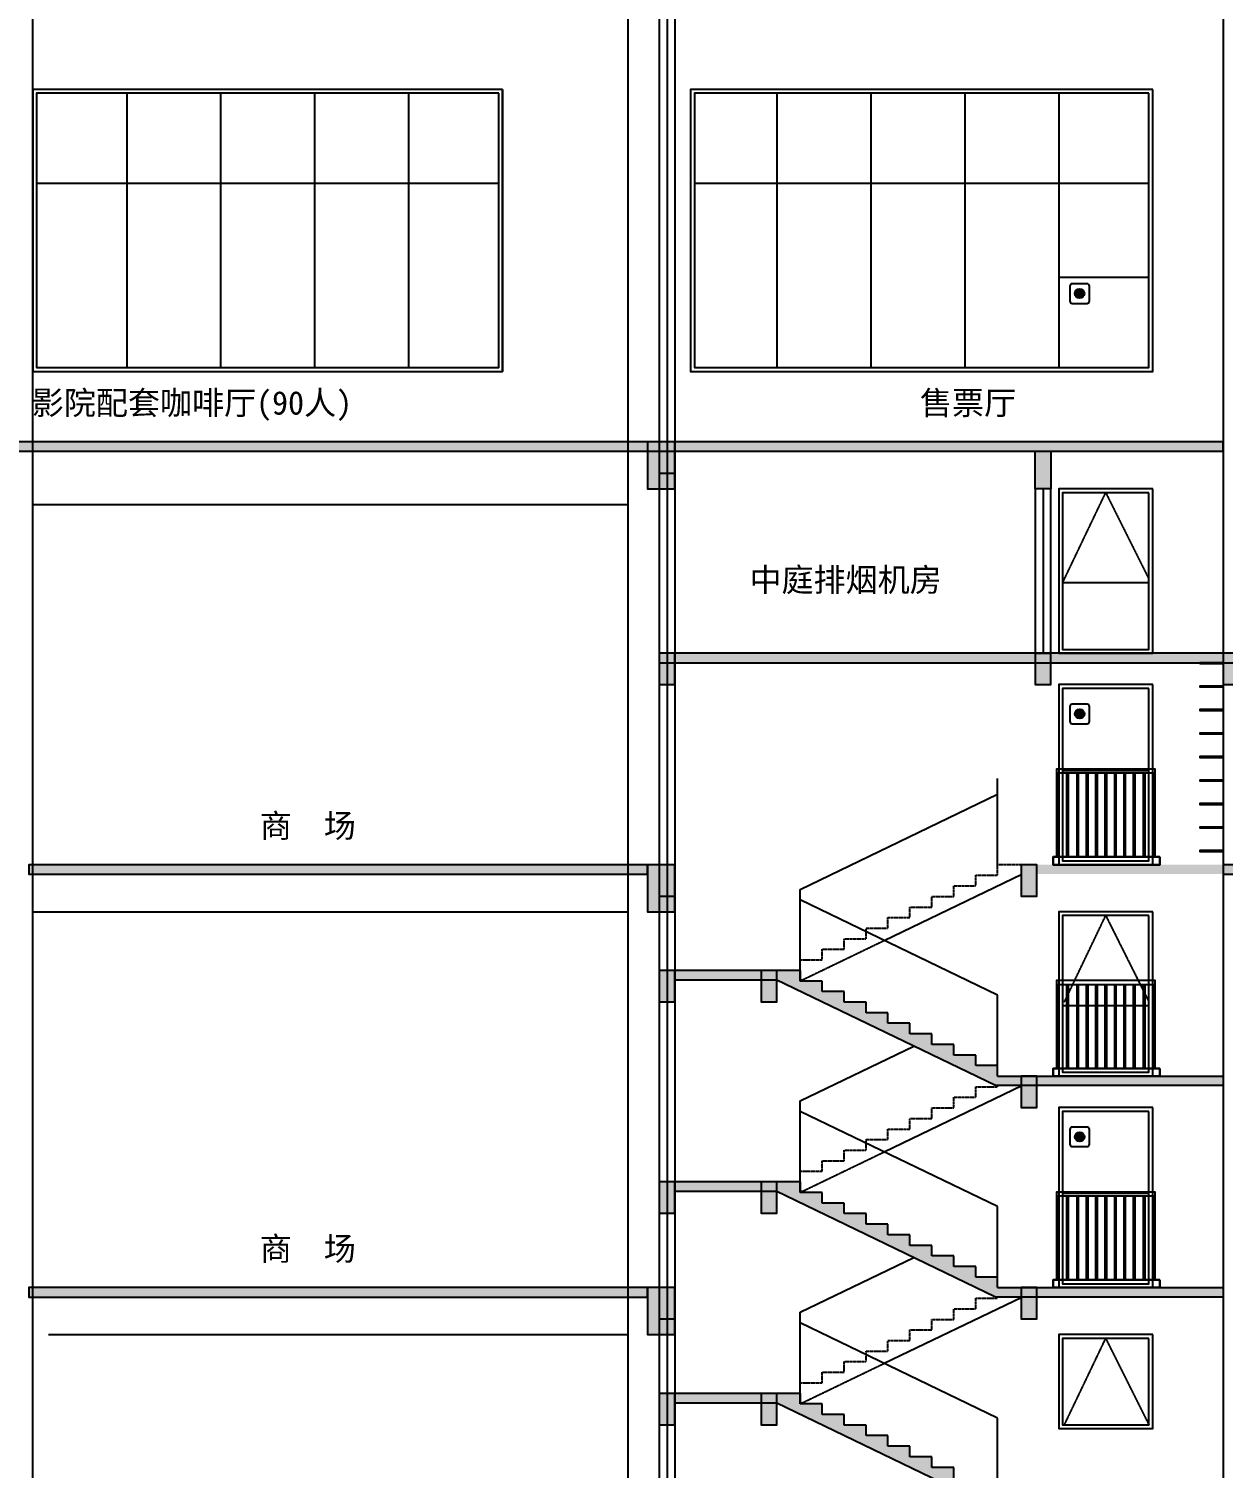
# Model space of a CAD drawing. Extents: x -737978 to 768813, y -372247 to 1140308.
# Drawn here: x -140676 to -125426, y -248635 to -230255 of the extents above; entities that cross this region are included whole.
import ezdxf

# ---------------------------------------------------------------- set-up
doc = ezdxf.new("R2010")
doc.units = 0
doc.header["$LTSCALE"] = 10
doc.header["$MEASUREMENT"] = 0
doc.linetypes.add('DASH', pattern=[0.35, 0.25, -0.1])
doc.layers.get('0').update_dxf_attribs({"linetype": 'CONTINUOUS'})
for name, color, linetype in [('A-FLOR-OTHER2-ON', 83, 'CONTINUOUS'), ('A-WALL-GLAZ', 141, 'CONTINUOUS'), ('BORDER', 7, 'CONTINUOUS'), ('C-B', 7, 'CONTINUOUS'), ('DIM_LEAD', 3, 'CONTINUOUS'), ('J-COLU-梁柱', 30, 'CONTINUOUS'), ('J-ELEV-立面栏杆', 36, 'CONTINUOUS'), ('J-ELEV-立面门窗分格线', 155, 'CONTINUOUS'), ('PUB_HATCH', 8, 'CONTINUOUS'), ('S_E_STAIR', 4, 'CONTINUOUS')]:
    doc.layers.add(name, color=color, linetype=linetype)
doc.styles.add('_TCH_DYN', font='')
doc.styles.get('_TCH_DYN').set_extended_font_data('SimSun')

# ---------------------------------------------------------------- blocks, each defined once
blk = doc.blocks.new('A$C035B0F65')
at = {"layer": 'PUB_HATCH'}
blk.add_hatch(color=256, dxfattribs=at).paths.add_polyline_path([(200, 400), (200, 0), (0, 0), (0, 400)])
at = {"layer": 'J-COLU-梁柱'}
blk.add_lwpolyline([(200, 400), (200, 0), (0, 0), (0, 400)], close=True, dxfattribs=at)
blk = doc.blocks.new('A$C74714C7F')
at = {"layer": 'PUB_HATCH'}
blk.add_hatch(color=256, dxfattribs=at).paths.add_polyline_path([(350, 800), (350, 200), (0, 200), (0, 800)])
at = {"layer": 'J-COLU-梁柱'}
blk.add_lwpolyline([(350, 800), (350, 200), (0, 200), (0, 800)], close=True, dxfattribs=at)
blk = doc.blocks.new('A$C46E66E59')
at = {"color": 8}
blk.add_lwpolyline([(0, 100), (1360, 100), (1360, 0), (0, 0)], close=True, dxfattribs=at)
at = {"layer": 'J-COLU-梁柱', "color": 8}
for p, q in [((1360, 100), (0, 100)), ((0, 100), (0, 0)), ((0, 0), (1360, 0)), ((1360, 0), (1360, 100))]:
    blk.add_line(p, q, dxfattribs=at)
at = {"layer": 'J-ELEV-立面栏杆', "color": 8}
for p, q in [((80, 1172), (80, 100)), ((190, 1172), (190, 100)), ((210, 1172), (210, 100)), ((320, 1172), (320, 100)), ((340, 1172), (340, 100)), ((440, 1172), (440, 100)), ((460, 1172), (460, 100)), ((560, 1172), (560, 100)), ((580, 1172), (580, 100)), ((680, 1172), (680, 100)), ((700, 1172), (700, 100)), ((800, 1172), (800, 100)), ((820, 1172), (820, 100)), ((920, 1172), (920, 100)), ((940, 1172), (940, 100)), ((1040, 1172), (1040, 100)), ((1060, 1172), (1060, 100)), ((1170, 1172), (1170, 100)), ((1190, 1172), (1190, 100)), ((1300, 1172), (1300, 100))]:
    blk.add_line(p, q, dxfattribs=at)
for points in [[(60, 100), (60, 1220), (1320, 1220), (1320, 100)], [(1320, 1172), (60, 1172)]]:
    blk.add_lwpolyline(points, dxfattribs=at)

msp = doc.modelspace()

# ---------------------------------------------------------------- hatches: boundary and pattern name
h = msp.add_hatch(color=8)
h.dxf.hatch_style = 1
edge = h.paths.add_edge_path()
edge.add_arc((-127259.3, -233636.1), 60, 0, 360)
h = msp.add_hatch(color=8)
h.dxf.hatch_style = 1
edge = h.paths.add_edge_path()
edge.add_arc((-127259, -239003.7), 60, 0, 360)
h = msp.add_hatch(color=256)
h.dxf.hatch_style = 1
h.paths.add_polyline_path([(-132776.4, -240928.8), (-140676.4, -240928.8), (-140676.4, -241048.8), (-132776.4, -241048.8)])
h = msp.add_hatch(color=8)
h.dxf.hatch_style = 1
edge = h.paths.add_edge_path()
edge.add_arc((-127259, -244403.7), 60, 0, 360)
h = msp.add_hatch(color=256)
h.dxf.hatch_style = 1
h.paths.add_polyline_path([(-132776.4, -246328.8), (-140676.4, -246328.8), (-140676.4, -246448.8), (-132776.4, -246448.8)])
at = {"layer": 'C-B'}
h = msp.add_hatch(color=256, dxfattribs=at)
h.dxf.hatch_style = 1
h.paths.add_polyline_path([(-125426.4, -235528.8), (-149076.4, -235528.8), (-149076.4, -235648.8), (-125426.4, -235648.8)])
h = msp.add_hatch(color=256, dxfattribs=at)
h.dxf.hatch_style = 1
h.paths.add_polyline_path([(-127626.4, -236128.8), (-127826.4, -236128.8), (-127826.4, -235648.8), (-127626.4, -235648.8)])
h = msp.add_hatch(color=256, dxfattribs=at)
h.dxf.hatch_style = 1
h.paths.add_polyline_path([(-125226.4, -238228.8), (-132626.4, -238228.8), (-132626.4, -238348.8), (-125226.4, -238348.8)])
h = msp.add_hatch(color=256, dxfattribs=at)
h.dxf.hatch_style = 1
h.paths.add_polyline_path([(-120626.4, -240928.8), (-125426.4, -240928.8), (-125426.4, -241048.8), (-120626.4, -241048.8)])
at = {"layer": 'PUB_HATCH'}
for points in [[(-125426.4, -240928.8), (-125426.4, -241048.8), (-128006.4, -241048.8), (-128006.4, -240928.8)], [(-130826.4, -242278.8), (-132426.4, -242278.8), (-132426.4, -242398.8), (-130826.4, -242398.8)], [(-128306.4, -243628.8), (-128306.4, -243493.8), (-128586.4, -243493.8), (-128586.4, -243358.8), (-128866.4, -243358.8), (-128866.4, -243223.8), (-129146.4, -243223.8), (-129146.4, -243088.8), (-129426.4, -243088.8), (-129426.4, -242953.8), (-129706.4, -242953.8), (-129706.4, -242818.8), (-129986.4, -242818.8), (-129986.4, -242683.8), (-130266.4, -242683.8), (-130266.4, -242548.8), (-130546.4, -242548.8), (-130546.4, -242413.8), (-130826.4, -242413.8), (-130826.4, -242398.8), (-131133.8, -242398.8), (-128333.8, -243748.8), (-128306.4, -243748.8)], [(-125426.4, -243628.8), (-125426.4, -243748.8), (-128306.4, -243748.8), (-128306.4, -243628.8)], [(-130826.4, -244978.8), (-132426.4, -244978.8), (-132426.4, -245098.8), (-130826.4, -245098.8)], [(-128306.4, -246328.8), (-128306.4, -246193.8), (-128586.4, -246193.8), (-128586.4, -246058.8), (-128866.4, -246058.8), (-128866.4, -245923.8), (-129146.4, -245923.8), (-129146.4, -245788.8), (-129426.4, -245788.8), (-129426.4, -245653.8), (-129706.4, -245653.8), (-129706.4, -245518.8), (-129986.4, -245518.8), (-129986.4, -245383.8), (-130266.4, -245383.8), (-130266.4, -245248.8), (-130546.4, -245248.8), (-130546.4, -245113.8), (-130826.4, -245113.8), (-130826.4, -245098.8), (-131133.8, -245098.8), (-128333.8, -246448.8), (-128306.4, -246448.8)], [(-125426.4, -246328.8), (-125426.4, -246448.8), (-128306.4, -246448.8), (-128306.4, -246328.8)], [(-130826.4, -247678.8), (-132426.4, -247678.8), (-132426.4, -247798.8), (-130826.4, -247798.8)], [(-128306.4, -249028.8), (-128306.4, -248893.8), (-128586.4, -248893.8), (-128586.4, -248758.8), (-128866.4, -248758.8), (-128866.4, -248623.8), (-129146.4, -248623.8), (-129146.4, -248488.8), (-129426.4, -248488.8), (-129426.4, -248353.8), (-129706.4, -248353.8), (-129706.4, -248218.8), (-129986.4, -248218.8), (-129986.4, -248083.8), (-130266.4, -248083.8), (-130266.4, -247948.8), (-130546.4, -247948.8), (-130546.4, -247813.8), (-130826.4, -247813.8), (-130826.4, -247798.8), (-131133.8, -247798.8), (-128333.8, -249148.8), (-128306.4, -249148.8)]]:
    msp.add_hatch(color=256, dxfattribs=at).paths.add_polyline_path(points)

# ---------------------------------------------------------------- linework, layer by layer
at = {"color": 8}
for points in [[(-127384.3, -233541.1), (-127384.3, -233731.1, 0.4142136), (-127354.3, -233761.1), (-127164.3, -233761.1, 0.4142136), (-127134.3, -233731.1), (-127134.3, -233541.1, 0.4142136), (-127164.3, -233511.1), (-127354.3, -233511.1, 0.4142136)], [(-127384, -238908.7), (-127384, -239098.7, 0.4142136), (-127354, -239128.7), (-127164, -239128.7, 0.4142136), (-127134, -239098.7), (-127134, -238908.7, 0.4142136), (-127164, -238878.7), (-127354, -238878.7, 0.4142136)], [(-127384, -244308.7), (-127384, -244498.7, 0.4142136), (-127354, -244528.7), (-127164, -244528.7, 0.4142136), (-127134, -244498.7), (-127134, -244308.7, 0.4142136), (-127164, -244278.7), (-127354, -244278.7, 0.4142136)]]:
    msp.add_lwpolyline(points, format="xyb", close=True, dxfattribs=at)
for points in [[(-125426.4, -238348.8), (-125726.4, -238348.8), (-125726.4, -238358.8), (-125426.4, -238358.8)], [(-125426.4, -238648.8), (-125726.4, -238648.8), (-125726.4, -238658.8), (-125426.4, -238658.8)], [(-125426.4, -238948.8), (-125726.4, -238948.8), (-125726.4, -238958.8), (-125426.4, -238958.8)], [(-125426.4, -239248.8), (-125726.4, -239248.8), (-125726.4, -239258.8), (-125426.4, -239258.8)], [(-125426.4, -239548.8), (-125726.4, -239548.8), (-125726.4, -239558.8), (-125426.4, -239558.8)], [(-125426.4, -239848.8), (-125726.4, -239848.8), (-125726.4, -239858.8), (-125426.4, -239858.8)], [(-125426.4, -240148.8), (-125726.4, -240148.8), (-125726.4, -240158.8), (-125426.4, -240158.8)], [(-125426.4, -240448.8), (-125726.4, -240448.8), (-125726.4, -240458.8), (-125426.4, -240458.8)], [(-125426.4, -240748.8), (-125726.4, -240748.8), (-125726.4, -240758.8), (-125426.4, -240758.8)]]:
    msp.add_lwpolyline(points, close=True)
for centre in [(-127259.3, -233636.1), (-127259, -239003.7), (-127259, -244403.7)]:
    msp.add_circle(centre, 60, dxfattribs=at)
at = {"layer": 'A-FLOR-OTHER2-ON'}
msp.add_lwpolyline([(-127626.4, -236128.8), (-127826.4, -236128.8), (-127826.4, -235648.8), (-127626.4, -235648.8)], close=True, dxfattribs=at)
msp.add_lwpolyline([(-125426.4, -238658.8), (-125426.4, -239888.9)], dxfattribs=at)
at = {"layer": 'A-WALL-GLAZ', "color": 8}
for points in [[(-134676.6, -231028.8), (-140626.6, -231028.8)], [(-140626.6, -231028.8), (-140626.6, -234628.8)], [(-134626.6, -231028.8), (-140626.6, -231028.8)], [(-134626.6, -231028.8), (-134626.6, -234628.8)], [(-126326.6, -231028.8), (-132226.6, -231028.8)], [(-139426.6, -231078.8), (-139426.6, -234578.8)], [(-138226.6, -231078.8), (-138226.6, -234578.8)], [(-137026.6, -231078.8), (-137026.6, -234578.8)], [(-135826.6, -231078.8), (-135826.6, -234578.8)], [(-131126.6, -231078.8), (-131126.6, -234578.8)], [(-129926.6, -231078.8), (-129926.6, -234578.8)], [(-128726.6, -231078.8), (-128726.6, -234578.8)], [(-127526.6, -231078.8), (-127526.6, -234578.8)], [(-134676.6, -232228.8), (-140576.6, -232228.8)], [(-126376.6, -232228.8), (-132176.6, -232228.8)], [(-126376.6, -233428.8), (-127526.6, -233428.8)], [(-126326.4, -236128.8), (-127526.4, -236128.8)], [(-126376.4, -237328.8), (-127476.4, -237328.8)], [(-126376.4, -239728.8), (-127476.4, -239728.8)], [(-126326.4, -241528.8), (-127526.4, -241528.8)], [(-126376.4, -242728.8), (-127476.4, -242728.8)], [(-126326.4, -244028.8), (-127526.4, -244028.8)], [(-126376.4, -245128.8), (-127476.4, -245128.8)], [(-126326.4, -246928.8), (-127526.4, -246928.8)], [(-126326.4, -246928.8), (-127526.4, -246928.8)]]:
    msp.add_lwpolyline(points, dxfattribs=at)
for points in [[(-134626.6, -231028.8), (-140626.6, -231028.8), (-140626.6, -234628.8), (-134626.6, -234628.8)], [(-134626.6, -231028.8), (-140626.6, -231028.8), (-140626.6, -234628.8), (-134626.6, -234628.8)], [(-134626.6, -231028.8), (-140626.6, -231028.8), (-140626.6, -234628.8), (-134626.6, -234628.8)], [(-134626.6, -231028.8), (-140626.6, -231028.8), (-140626.6, -234628.8), (-134626.6, -234628.8)], [(-126326.6, -231028.8), (-132226.6, -231028.8), (-132226.6, -234628.8), (-126326.6, -234628.8)], [(-126326.6, -231028.8), (-132226.6, -231028.8), (-132226.6, -234628.8), (-126326.6, -234628.8)], [(-126326.6, -231028.8), (-132226.6, -231028.8), (-132226.6, -234628.8), (-126326.6, -234628.8)], [(-134676.6, -231078.8), (-140576.6, -231078.8), (-140576.6, -234578.8), (-134676.6, -234578.8)], [(-126376.6, -231078.8), (-132176.6, -231078.8), (-132176.6, -234578.8), (-126376.6, -234578.8)], [(-126326.4, -236128.8), (-127526.4, -236128.8), (-127526.4, -238228.8), (-126326.4, -238228.8)], [(-126376.4, -236178.8), (-127476.4, -236178.8), (-127476.4, -238178.8), (-126376.4, -238178.8)], [(-126326.4, -238628.8), (-127526.4, -238628.8), (-127526.4, -240928.8), (-126326.4, -240928.8)], [(-126376.4, -238678.8), (-127476.4, -238678.8), (-127476.4, -240878.8), (-126376.4, -240878.8)], [(-126326.4, -241528.8), (-127526.4, -241528.8), (-127526.4, -243628.8), (-126326.4, -243628.8)], [(-126376.4, -241578.8), (-127476.4, -241578.8), (-127476.4, -243578.8), (-126376.4, -243578.8)], [(-126326.4, -244028.8), (-127526.4, -244028.8), (-127526.4, -246328.8), (-126326.4, -246328.8)], [(-126376.4, -244078.8), (-127476.4, -244078.8), (-127476.4, -246278.8), (-126376.4, -246278.8)], [(-126326.4, -246928.8), (-127526.4, -246928.8), (-127526.4, -248128.8), (-126326.4, -248128.8)], [(-126376.4, -246978.8), (-127476.4, -246978.8), (-127476.4, -248078.8), (-126376.4, -248078.8)]]:
    msp.add_lwpolyline(points, close=True, dxfattribs=at)
at = {"layer": 'BORDER', "color": 1}
msp.add_lwpolyline([(-132526.4, -222290.4), (-132526.4, -257686.7)], dxfattribs=at)
at = {"layer": 'C-B'}
for points in [[(-140626.6, -235528.8), (-140626.6, -228328.8)], [(-133026.4, -228328.8), (-133026.4, -235528.8)], [(-140626.6, -240928.8), (-140626.6, -235528.8)], [(-133026.4, -235528.8), (-133026.4, -240928.8)], [(-140626.6, -246328.8), (-140626.6, -240928.8)], [(-133026.4, -240928.8), (-133026.4, -246328.8)], [(-140626.6, -251728.8), (-140626.6, -246328.8)], [(-133026.4, -246328.8), (-133026.4, -251728.8)]]:
    msp.add_lwpolyline(points, dxfattribs=at)
at = {"layer": 'C-B', "color": 8}
for points in [[(-140626.6, -236328.8), (-133026.4, -236328.8)], [(-140626.6, -241528.8), (-133026.4, -241528.8)], [(-140426.4, -246928.8), (-133026.4, -246928.8)]]:
    msp.add_lwpolyline(points, dxfattribs=at)
at = {"layer": 'C-B'}
msp.add_lwpolyline([(-125226.4, -238228.8), (-132626.4, -238228.8), (-132626.4, -238348.8), (-125226.4, -238348.8)], close=True, dxfattribs=at)
at = {"layer": 'J-COLU-梁柱'}
for p, q in [((-130826.4, -242278.8), (-132426.4, -242278.8)), ((-132426.4, -242278.8), (-132426.4, -242398.8)), ((-132426.4, -242398.8), (-131133.8, -242398.8)), ((-128333.8, -243748.8), (-131133.8, -242398.8)), ((-130826.4, -242413.8), (-130826.4, -242278.8)), ((-130826.4, -242278.8), (-130826.4, -242398.8)), ((-130546.4, -242413.8), (-130826.4, -242413.8)), ((-130546.4, -242548.8), (-130546.4, -242413.8)), ((-130266.4, -242548.8), (-130546.4, -242548.8)), ((-130266.4, -242683.8), (-130266.4, -242548.8)), ((-129986.4, -242683.8), (-130266.4, -242683.8)), ((-129986.4, -242818.8), (-129986.4, -242683.8)), ((-129706.4, -242818.8), (-129986.4, -242818.8)), ((-129706.4, -242953.8), (-129706.4, -242818.8)), ((-129426.4, -242953.8), (-129706.4, -242953.8)), ((-129426.4, -243088.8), (-129426.4, -242953.8)), ((-129146.4, -243088.8), (-129426.4, -243088.8)), ((-129146.4, -243223.8), (-129146.4, -243088.8)), ((-128866.4, -243223.8), (-129146.4, -243223.8)), ((-128866.4, -243358.8), (-128866.4, -243223.8)), ((-128586.4, -243358.8), (-128866.4, -243358.8)), ((-128586.4, -243493.8), (-128586.4, -243358.8)), ((-128306.4, -243493.8), (-128586.4, -243493.8)), ((-128306.4, -243628.8), (-128306.4, -243493.8)), ((-128306.4, -243628.8), (-125426.4, -243628.8)), ((-125426.4, -243628.8), (-125426.4, -243748.8)), ((-128306.4, -243748.8), (-128333.8, -243748.8)), ((-125426.4, -243748.8), (-128306.4, -243748.8)), ((-130826.4, -244978.8), (-132426.4, -244978.8)), ((-132426.4, -244978.8), (-132426.4, -245098.8)), ((-130826.4, -245113.8), (-130826.4, -244978.8)), ((-130826.4, -244978.8), (-130826.4, -245098.8)), ((-132426.4, -245098.8), (-131133.8, -245098.8)), ((-128333.8, -246448.8), (-131133.8, -245098.8)), ((-130546.4, -245113.8), (-130826.4, -245113.8)), ((-130546.4, -245248.8), (-130546.4, -245113.8)), ((-130266.4, -245248.8), (-130546.4, -245248.8)), ((-130266.4, -245383.8), (-130266.4, -245248.8)), ((-129986.4, -245383.8), (-130266.4, -245383.8)), ((-129986.4, -245518.8), (-129986.4, -245383.8)), ((-129706.4, -245518.8), (-129986.4, -245518.8)), ((-129706.4, -245653.8), (-129706.4, -245518.8)), ((-129426.4, -245653.8), (-129706.4, -245653.8)), ((-129426.4, -245788.8), (-129426.4, -245653.8)), ((-129146.4, -245788.8), (-129426.4, -245788.8)), ((-129146.4, -245923.8), (-129146.4, -245788.8)), ((-128866.4, -245923.8), (-129146.4, -245923.8)), ((-128866.4, -246058.8), (-128866.4, -245923.8)), ((-128586.4, -246058.8), (-128866.4, -246058.8)), ((-128586.4, -246193.8), (-128586.4, -246058.8)), ((-128306.4, -246193.8), (-128586.4, -246193.8)), ((-128306.4, -246328.8), (-128306.4, -246193.8)), ((-128306.4, -246448.8), (-128333.8, -246448.8)), ((-128306.4, -246328.8), (-125426.4, -246328.8)), ((-125426.4, -246448.8), (-128306.4, -246448.8)), ((-125426.4, -246328.8), (-125426.4, -246448.8)), ((-130826.4, -247678.8), (-132426.4, -247678.8)), ((-132426.4, -247678.8), (-132426.4, -247798.8)), ((-130826.4, -247813.8), (-130826.4, -247678.8)), ((-130826.4, -247678.8), (-130826.4, -247798.8)), ((-132426.4, -247798.8), (-131133.8, -247798.8)), ((-128333.8, -249148.8), (-131133.8, -247798.8)), ((-130546.4, -247813.8), (-130826.4, -247813.8)), ((-130546.4, -247948.8), (-130546.4, -247813.8)), ((-130266.4, -247948.8), (-130546.4, -247948.8)), ((-130266.4, -248083.8), (-130266.4, -247948.8)), ((-129986.4, -248083.8), (-130266.4, -248083.8)), ((-129986.4, -248218.8), (-129986.4, -248083.8)), ((-129706.4, -248218.8), (-129986.4, -248218.8)), ((-129706.4, -248353.8), (-129706.4, -248218.8)), ((-129426.4, -248353.8), (-129706.4, -248353.8)), ((-129426.4, -248488.8), (-129426.4, -248353.8)), ((-129146.4, -248488.8), (-129426.4, -248488.8)), ((-129146.4, -248623.8), (-129146.4, -248488.8)), ((-128866.4, -248623.8), (-129146.4, -248623.8)), ((-128866.4, -248758.8), (-128866.4, -248623.8))]:
    msp.add_line(p, q, dxfattribs=at)
for points in [[(-132626.4, -228328.8), (-132626.4, -256628.8)], [(-132426.4, -228328.8), (-132426.4, -256628.8)], [(-125426.4, -228328.8), (-125426.4, -249428.8)]]:
    msp.add_lwpolyline(points, dxfattribs=at)
for points in [[(-125426.4, -235528.8), (-149076.4, -235528.8), (-149076.4, -235648.8), (-125426.4, -235648.8)], [(-132776.4, -240928.8), (-140676.4, -240928.8), (-140676.4, -241048.8), (-132776.4, -241048.8)], [(-120626.4, -240928.8), (-125426.4, -240928.8), (-125426.4, -241048.8), (-120626.4, -241048.8)], [(-132776.4, -246328.8), (-140676.4, -246328.8), (-140676.4, -246448.8), (-132776.4, -246448.8)]]:
    msp.add_lwpolyline(points, close=True, dxfattribs=at)
at = {"layer": 'J-ELEV-立面门窗分格线', "color": 8, "linetype": 'DASH'}
for points in [[(-127476.4, -237328.8), (-126926.4, -236178.8), (-126376.4, -237278.8)], [(-127452.4, -242678.8), (-126926.4, -241578.8), (-126376.4, -242678.8)], [(-127452.4, -248078.8), (-126926.4, -246978.8), (-126376.4, -248078.8)]]:
    msp.add_lwpolyline(points, dxfattribs=at)
at = {"layer": 'S_E_STAIR'}
for p, q in [((-130826.4, -241243.8), (-128306.4, -240028.8)), ((-128306.4, -240928.8), (-128306.4, -239893.8)), ((-129754.9, -241895.4), (-127998.9, -241048.8)), ((-130826.4, -242278.8), (-130826.4, -241243.8)), ((-128306.4, -242593.8), (-130826.4, -241378.8)), ((-128306.4, -243628.8), (-128306.4, -242593.8)), ((-130826.4, -243943.8), (-129377.8, -243245.4)), ((-129754.9, -244595.4), (-127998.9, -243748.8)), ((-130826.4, -244978.8), (-130826.4, -243943.8)), ((-128306.4, -245293.8), (-130826.4, -244078.8)), ((-128306.4, -246328.8), (-128306.4, -245293.8)), ((-130826.4, -246643.8), (-129377.8, -245945.4)), ((-129754.9, -247295.4), (-127998.9, -246448.8)), ((-130826.4, -247678.8), (-130826.4, -246643.8)), ((-128306.4, -247993.8), (-130826.4, -246778.8)), ((-128306.4, -249028.8), (-128306.4, -247993.8))]:
    msp.add_line(p, q, dxfattribs=at)
at = {"layer": 'S_E_STAIR', "linetype": 'DASH'}
for p, q in [((-128306.4, -241063.8), (-128306.4, -240928.8)), ((-128586.4, -241198.8), (-128586.4, -241063.8)), ((-128586.4, -241063.8), (-128306.4, -241063.8)), ((-128866.4, -241333.8), (-128866.4, -241198.8)), ((-128866.4, -241198.8), (-128586.4, -241198.8)), ((-129426.4, -241603.8), (-129426.4, -241468.8)), ((-129426.4, -241468.8), (-129146.4, -241468.8)), ((-129146.4, -241468.8), (-129146.4, -241333.8)), ((-129146.4, -241333.8), (-128866.4, -241333.8)), ((-129706.4, -241738.8), (-129706.4, -241603.8)), ((-129706.4, -241603.8), (-129426.4, -241603.8)), ((-130266.4, -242008.8), (-130266.4, -241873.8)), ((-130266.4, -241873.8), (-129986.4, -241873.8)), ((-129986.4, -241873.8), (-129986.4, -241738.8)), ((-129986.4, -241738.8), (-129706.4, -241738.8)), ((-130798.9, -242398.8), (-129754.9, -241895.4)), ((-130546.4, -242143.8), (-130546.4, -242008.8)), ((-130546.4, -242008.8), (-130266.4, -242008.8)), ((-130826.4, -242278.8), (-130826.4, -242143.8)), ((-130826.4, -242143.8), (-130546.4, -242143.8)), ((-130826.4, -242398.8), (-130798.9, -242398.8)), ((-128866.4, -244033.8), (-128866.4, -243898.8)), ((-128866.4, -243898.8), (-128586.4, -243898.8)), ((-128586.4, -243898.8), (-128586.4, -243763.8)), ((-128586.4, -243763.8), (-128306.4, -243763.8)), ((-128306.4, -243763.8), (-128306.4, -243748.8)), ((-129146.4, -244168.8), (-129146.4, -244033.8)), ((-129146.4, -244033.8), (-128866.4, -244033.8)), ((-129426.4, -244303.8), (-129426.4, -244168.8)), ((-129426.4, -244168.8), (-129146.4, -244168.8)), ((-129986.4, -244573.8), (-129986.4, -244438.8)), ((-129986.4, -244438.8), (-129706.4, -244438.8)), ((-129706.4, -244438.8), (-129706.4, -244303.8)), ((-129706.4, -244303.8), (-129426.4, -244303.8)), ((-130798.9, -245098.8), (-129754.9, -244595.4)), ((-130266.4, -244708.8), (-130266.4, -244573.8)), ((-130266.4, -244573.8), (-129986.4, -244573.8)), ((-130546.4, -244843.8), (-130546.4, -244708.8)), ((-130546.4, -244708.8), (-130266.4, -244708.8)), ((-130826.4, -244978.8), (-130826.4, -244843.8)), ((-130826.4, -244843.8), (-130546.4, -244843.8)), ((-130826.4, -245098.8), (-130798.9, -245098.8)), ((-128586.4, -246598.8), (-128586.4, -246463.8)), ((-128586.4, -246463.8), (-128306.4, -246463.8)), ((-128306.4, -246463.8), (-128306.4, -246448.8)), ((-128866.4, -246733.8), (-128866.4, -246598.8)), ((-128866.4, -246598.8), (-128586.4, -246598.8)), ((-129146.4, -246868.8), (-129146.4, -246733.8)), ((-129146.4, -246733.8), (-128866.4, -246733.8)), ((-129706.4, -247138.8), (-129706.4, -247003.8)), ((-129706.4, -247003.8), (-129426.4, -247003.8)), ((-129426.4, -247003.8), (-129426.4, -246868.8)), ((-129426.4, -246868.8), (-129146.4, -246868.8)), ((-129986.4, -247273.8), (-129986.4, -247138.8)), ((-129986.4, -247138.8), (-129706.4, -247138.8)), ((-130798.9, -247798.8), (-129754.9, -247295.4)), ((-130266.4, -247408.8), (-130266.4, -247273.8)), ((-130266.4, -247273.8), (-129986.4, -247273.8)), ((-130826.4, -247678.8), (-130826.4, -247543.8)), ((-130826.4, -247543.8), (-130546.4, -247543.8)), ((-130546.4, -247543.8), (-130546.4, -247408.8)), ((-130546.4, -247408.8), (-130266.4, -247408.8)), ((-130826.4, -247798.8), (-130798.9, -247798.8))]:
    msp.add_line(p, q, dxfattribs=at)
at = {"layer": 'S_E_STAIR'}
msp.add_lwpolyline([(-127626.4, -236128.8), (-127826.4, -236128.8), (-127826.4, -238228.8), (-127626.4, -238228.8)], close=True, dxfattribs=at)
for points in [[(-127726.4, -236128.8), (-127726.4, -238228.8)], [(-128306.4, -240928.8), (-128306.4, -239828.8)]]:
    msp.add_lwpolyline(points, dxfattribs=at)
at = {"layer": 'S_E_STAIR', "linetype": 'DASH'}
msp.add_lwpolyline([(-128006.4, -240928.8), (-128306.4, -240928.8)], dxfattribs=at)

# ---------------------------------------------------------------- block references
at = {"layer": 'J-COLU-梁柱', "xscale": -1}
for name, p in [('A$C74714C7F', (-132426.4, -236328.8)), ('A$C035B0F65', (-132426.4, -235928.8)), ('A$C035B0F65', (-132426.4, -238628.8)), ('A$C035B0F65', (-127626.4, -238628.8)), ('A$C035B0F65', (-125226.4, -238628.8)), ('A$C46E66E59', (-126236.4, -240928.8)), ('A$C74714C7F', (-132426.4, -241728.8)), ('A$C035B0F65', (-132426.4, -241328.8)), ('A$C035B0F65', (-127806.4, -241328.8)), ('A$C035B0F65', (-132426.4, -242678.8)), ('A$C035B0F65', (-132426.4, -242678.8)), ('A$C035B0F65', (-131126.4, -242678.8)), ('A$C46E66E59', (-126236.4, -243628.8)), ('A$C035B0F65', (-127806.4, -244028.8)), ('A$C035B0F65', (-132426.4, -245378.8)), ('A$C035B0F65', (-131126.4, -245378.8)), ('A$C46E66E59', (-126236.4, -246328.8)), ('A$C74714C7F', (-132426.4, -247128.8)), ('A$C035B0F65', (-132426.4, -246728.8)), ('A$C035B0F65', (-127806.4, -246728.8)), ('A$C035B0F65', (-132426.4, -248078.8)), ('A$C035B0F65', (-131126.4, -248078.8))]:
    msp.add_blockref(name, p, dxfattribs=at)

# ---------------------------------------------------------------- texts
at = {"layer": 'DIM_LEAD', "color": 0, "linetype": 'Continuous', "style": '_TCH_DYN'}
for s, p in [('影院配套咖啡厅(90人)', (-140638.6, -235181.3)), ('售票厅', (-129297.7, -235181.3)), ('中庭排烟机房', (-131475, -237440.5)), ('商  场', (-137726.9, -240581.3)), ('商  场', (-137726.9, -245981.3))]:
    msp.add_text(s, height=300, dxfattribs=at).set_placement(p)

doc.saveas('drawing.dxf')
